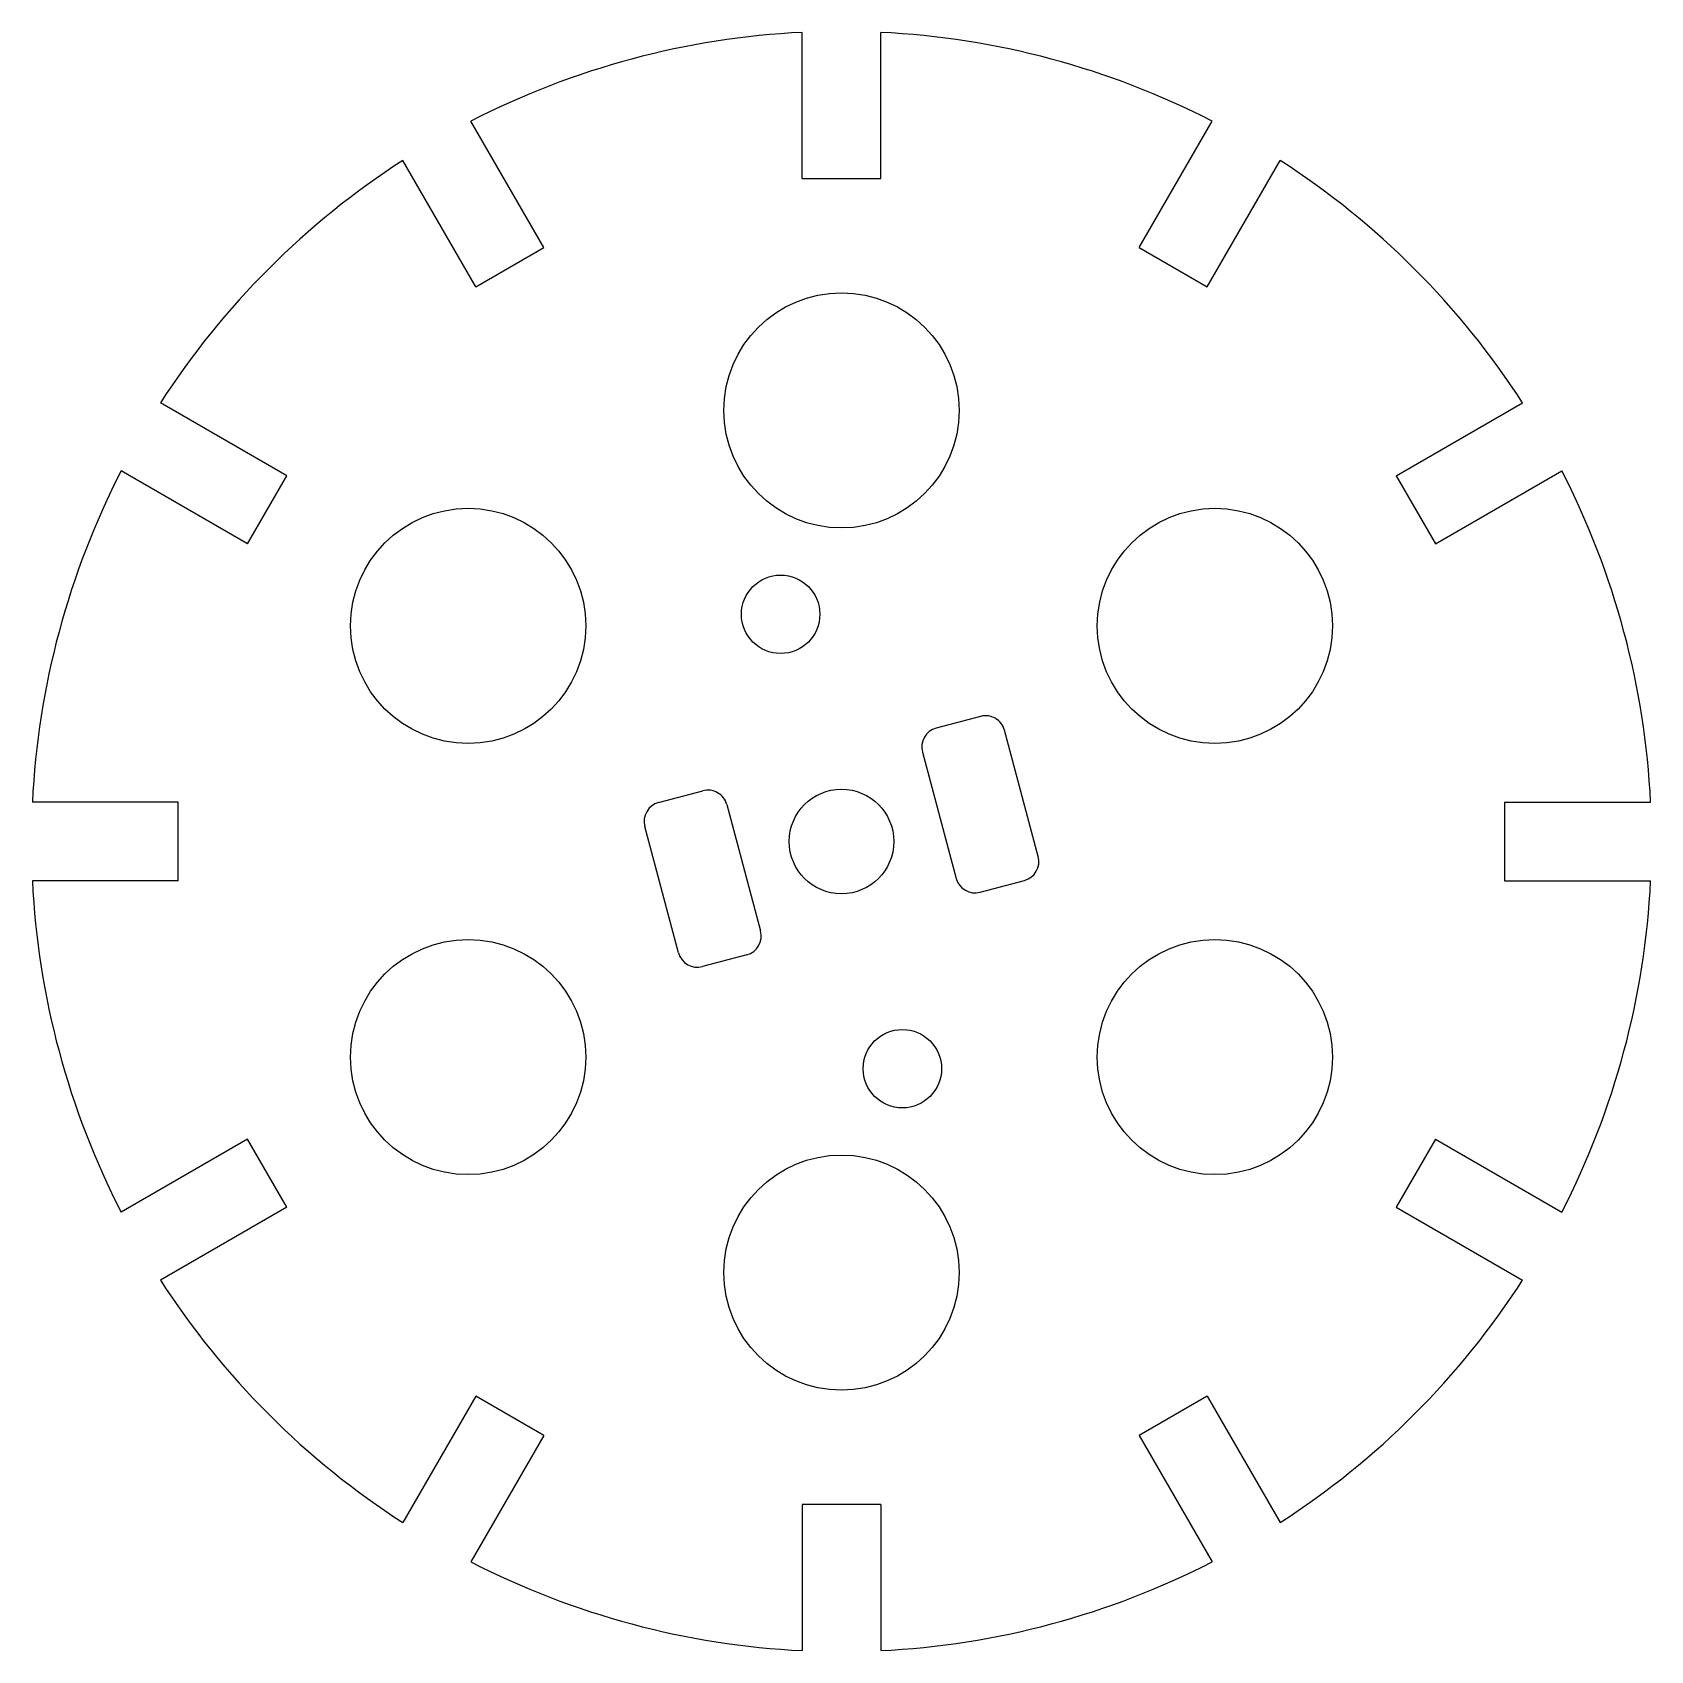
# Model space of a CAD drawing. Header units: millimetres. Extents: x 11.1 to 73, y 234.2 to 296.1.
import ezdxf

# ---------------------------------------------------------------- set-up
doc = ezdxf.new("R2010")
doc.units = ezdxf.units.MM
doc.layers.add('Default', color=7, linetype='Continuous')

msp = doc.modelspace()

# ---------------------------------------------------------------- linework, layer by layer
at = {"layer": 'Default', "color": 7, "linetype": 'Continuous'}
for p, q in [((40.538, 290.523), (40.538, 296.109)), ((43.538, 290.523), (43.538, 296.109)), ((30.648, 287.873), (27.855, 292.711)), ((53.428, 287.873), (56.221, 292.711)), ((28.05, 286.373), (25.257, 291.211)), ((56.026, 286.373), (58.819, 291.211)), ((40.538, 290.523), (43.538, 290.523)), ((28.05, 286.373), (30.648, 287.873)), ((53.428, 287.873), (56.026, 286.373)), ((20.81, 279.133), (15.973, 281.926)), ((63.265, 279.133), (68.103, 281.926)), ((19.31, 276.535), (14.473, 279.328)), ((64.765, 276.535), (69.603, 279.328)), ((19.31, 276.535), (20.81, 279.133)), ((63.265, 279.133), (64.765, 276.535)), ((47.355, 269.935), (45.664, 269.482)), ((49.567, 264.575), (48.273, 269.404)), ((45.134, 268.563), (46.428, 263.733)), ((35.039, 266.635), (36.729, 267.088)), ((16.66, 266.645), (11.074, 266.645)), ((16.66, 263.645), (16.66, 266.645)), ((37.648, 266.557), (38.942, 261.728)), ((67.415, 266.645), (73.002, 266.645)), ((67.415, 266.645), (67.415, 263.645)), ((35.803, 260.886), (34.509, 265.716)), ((16.66, 263.645), (11.074, 263.645)), ((47.346, 263.203), (49.037, 263.656)), ((67.415, 263.645), (73.002, 263.645)), ((38.412, 260.809), (36.721, 260.356)), ((19.31, 253.756), (14.473, 250.963)), ((20.81, 251.158), (19.31, 253.756)), ((64.765, 253.756), (63.265, 251.158)), ((64.765, 253.756), (69.603, 250.963)), ((20.81, 251.158), (15.973, 248.364)), ((63.265, 251.158), (68.103, 248.364)), ((28.05, 243.918), (25.257, 239.08)), ((30.648, 242.418), (28.05, 243.918)), ((56.026, 243.918), (53.428, 242.418)), ((56.026, 243.918), (58.819, 239.08)), ((30.648, 242.418), (27.855, 237.58)), ((53.428, 242.418), (56.221, 237.58)), ((43.538, 239.768), (40.538, 239.768)), ((40.538, 239.768), (40.538, 234.182)), ((43.538, 239.768), (43.538, 234.182))]:
    msp.add_line(p, q, dxfattribs=at)
for centre, radius in [((42.038, 281.644), 4.5), ((27.75, 273.395), 4.5), ((56.326, 273.395), 4.5), ((39.709, 273.839), 1.5), ((42.038, 265.145), 2), ((27.75, 256.896), 4.5), ((56.326, 256.896), 4.5), ((44.367, 256.452), 1.5), ((42.038, 248.647), 4.5)]:
    msp.add_circle(centre, radius, dxfattribs=at)
for centre, radius, start, end in [((42.038, 265.145), 31, 92.77346, 117.22654), ((42.038, 265.145), 31, 62.77346, 87.22654), ((42.038, 265.145), 31, 122.77346, 147.22654), ((42.038, 265.145), 31, 32.77346, 57.22654), ((42.038, 265.145), 31, 152.77346, 177.22654), ((42.038, 265.145), 31, 2.77346, 27.22654), ((45.858, 268.757), 0.75, 105, 195), ((47.549, 269.21), 0.75, 15, 105), ((36.923, 266.363), 0.75, 15, 105), ((35.233, 265.91), 0.75, 105, 195), ((48.843, 264.381), 0.75, 285, 15), ((42.038, 265.145), 31, 182.77346, 207.22654), ((47.152, 263.928), 0.75, 195, 285), ((42.038, 265.145), 31, 332.77346, 357.22654), ((38.218, 261.534), 0.75, 285, 15), ((36.527, 261.081), 0.75, 195, 285), ((42.038, 265.145), 31, 212.77346, 237.22654), ((42.038, 265.145), 31, 302.77346, 327.22654), ((42.038, 265.145), 31, 242.77346, 267.22654), ((42.038, 265.145), 31, 272.77346, 297.22654)]:
    msp.add_arc(centre, radius, start, end, dxfattribs=at)

doc.saveas('drawing.dxf')
